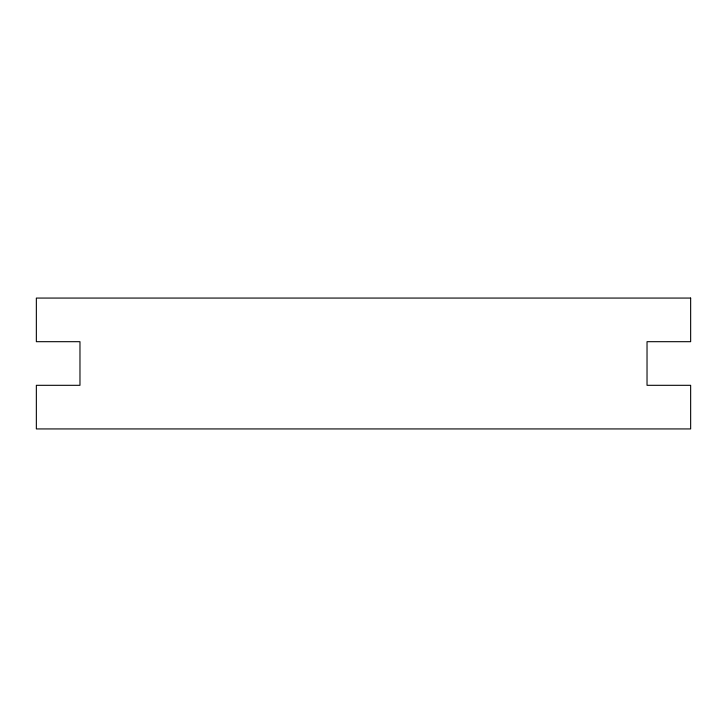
<?xml version="1.0" encoding="UTF-8"?>
<svg xmlns="http://www.w3.org/2000/svg" width="727" height="727" viewBox="0 0 727 727"><rect width="100%" height="100%" fill="white"/><g stroke="black" fill="none" stroke-linecap="round" stroke-linejoin="round"><path stroke-width="1.09" d="M690.65 298.07L36.35 298.07L36.35 341.69L79.97 341.69L79.97 385.31L36.35 385.31L36.35 428.93L690.65 428.93L690.65 385.31L647.03 385.31L647.03 341.69L690.65 341.69L690.65 298.07"/></g></svg>
